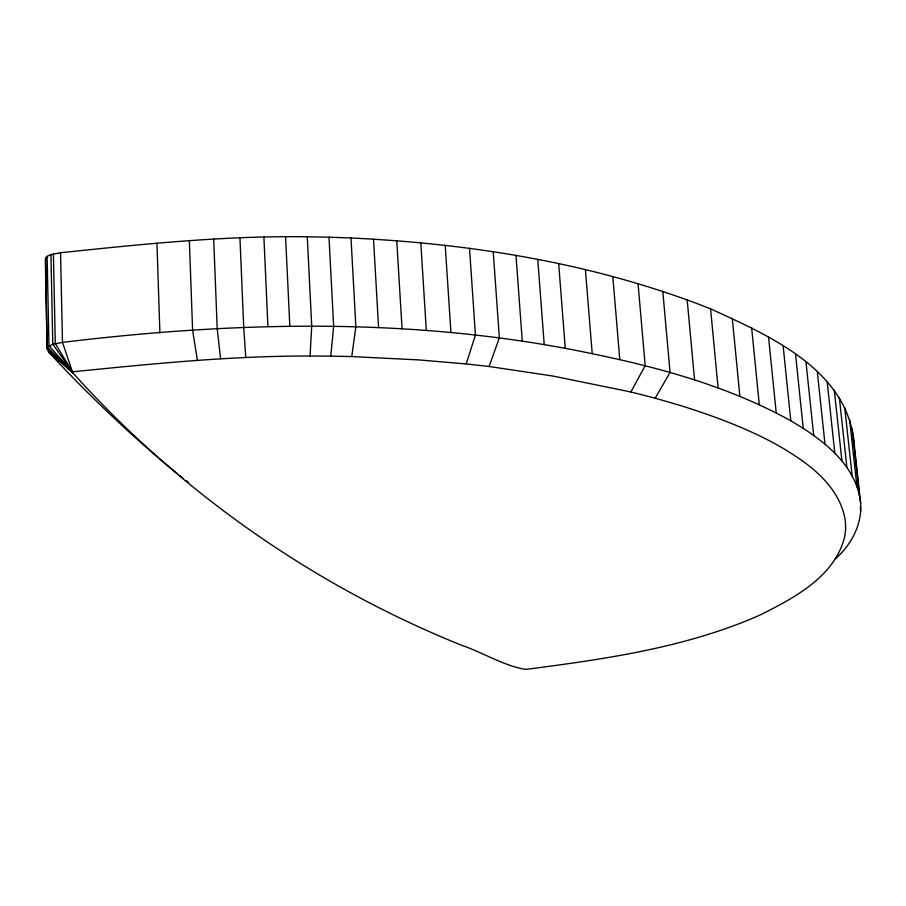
<?xml version="1.0" encoding="UTF-8"?>
<svg xmlns="http://www.w3.org/2000/svg" width="906" height="906" viewBox="0 0 906 906"><rect width="100%" height="100%" fill="white"/><g stroke="black" fill="none" stroke-linecap="round" stroke-linejoin="round"><path stroke-width="1.36" d="M45.651 257.916L47.089 348.584L72.423 371.834C151.415 363.884 230.588 355.832 310.079 356.024L311.721 325.967L307.27 236.794C224.733 235.549 142.502 244.156 60.532 252.74L50.929 254.654L47.135 256.353L45.3 259.433L47.089 348.584L48.731 352.14C88.879 395.537 131.812 436.375 177.576 473.827M310.079 356.024L330.781 356.137L333.646 326.16L328.991 237.202L307.27 236.794M330.781 356.137L351.777 356.568L355.854 326.704L350.996 237.984L328.991 237.202M350.996 237.984C473.328 243.805 596.307 263.589 710.587 308.844C767.337 334.88 843.192 367.44 853.475 437.462L860.655 503.09C862.206 524.529 851.187 544.936 835.411 558.821M351.777 356.568L419.036 359.92L466.182 363.952L475.435 335.095L469.512 248.278M466.182 363.952L489.081 366.488L499.342 337.927L493.226 251.619M489.081 366.488L552.66 376.001L630.87 391.97L645.185 365.684L638.039 283.521M630.87 391.97L655.174 398.187L670.066 372.4L662.784 291.166M860.655 503.09C856.363 464.189 821.991 439.116 790.802 420.78C729.296 386.703 660.701 367.847 592.218 353.702C418.153 317.055 238.244 321.041 62.491 342.389L52.786 344.212L47.452 347.213L72.91 372.932C179.614 491.652 313.25 585.469 461.301 645.163C482.264 652.263 501.516 664.562 523.34 669.047C526.782 669.625 530.248 668.707 533.679 668.39C601.052 659.523 668.968 649.568 733.056 625.944A493.759 103.08 -3.1 0 0 761.108 614.506C794.777 597.654 834.947 576.307 844.641 536.85A1083.791 231.993 -0.4 0 0 843.882 513.838C836.045 484.891 811.232 465.605 786.838 450.622A917.574 203.318 -1 0 0 743.158 428.357A930.19 205.492 -1 0 0 679.217 405.163L655.174 398.187M179.671 475.582L182.978 478.119M186.285 480.644L188.482 482.32M48.731 352.14L72.91 372.932M197.361 360.305L192.616 330.305L189.343 240.543M220.588 358.776L217.214 328.697L213.691 238.98M852.138 428.595L859.409 495.106M860.247 507.009L860.7 511.143M849.602 419.467L856.963 486.873M844.72 407.587L852.184 476.194M839.341 397.666L846.884 467.281M834.29 390.135L841.878 460.52M827.167 381.641L834.8 452.909M817.348 372.083L825.015 444.359M806.012 362.298L813.701 435.605M795.536 354.223L803.237 428.391M783.101 345.696L790.802 420.78M768.526 336.817L776.216 412.864M751.64 327.644L759.285 404.71M732.286 318.266L739.885 396.375M710.587 308.844L718.096 388.017M687.167 299.682L694.574 379.92M612.807 276.613L619.795 359.625M585.412 269.829L592.218 353.702M558.674 263.759L565.287 348.414M537.756 259.422L544.223 344.642M515.978 255.345L522.275 341.132M245.764 357.508L243.725 327.383L239.943 237.757M445.22 245.356L450.928 332.638M420.814 242.865L426.318 330.577M396.771 240.803L402.06 328.889M373.51 239.184L378.583 327.61M285.583 236.749L289.818 326.103M263.895 237.055L267.927 326.545M156.953 243.227L159.898 333M60.532 252.74L62.491 342.389L72.423 371.834L48.947 345.775L47.135 256.353M53.397 253.986L55.289 343.578L72.423 371.834L52.786 344.212L50.929 254.654M853.475 437.462L853.543 441.29"/></g></svg>
